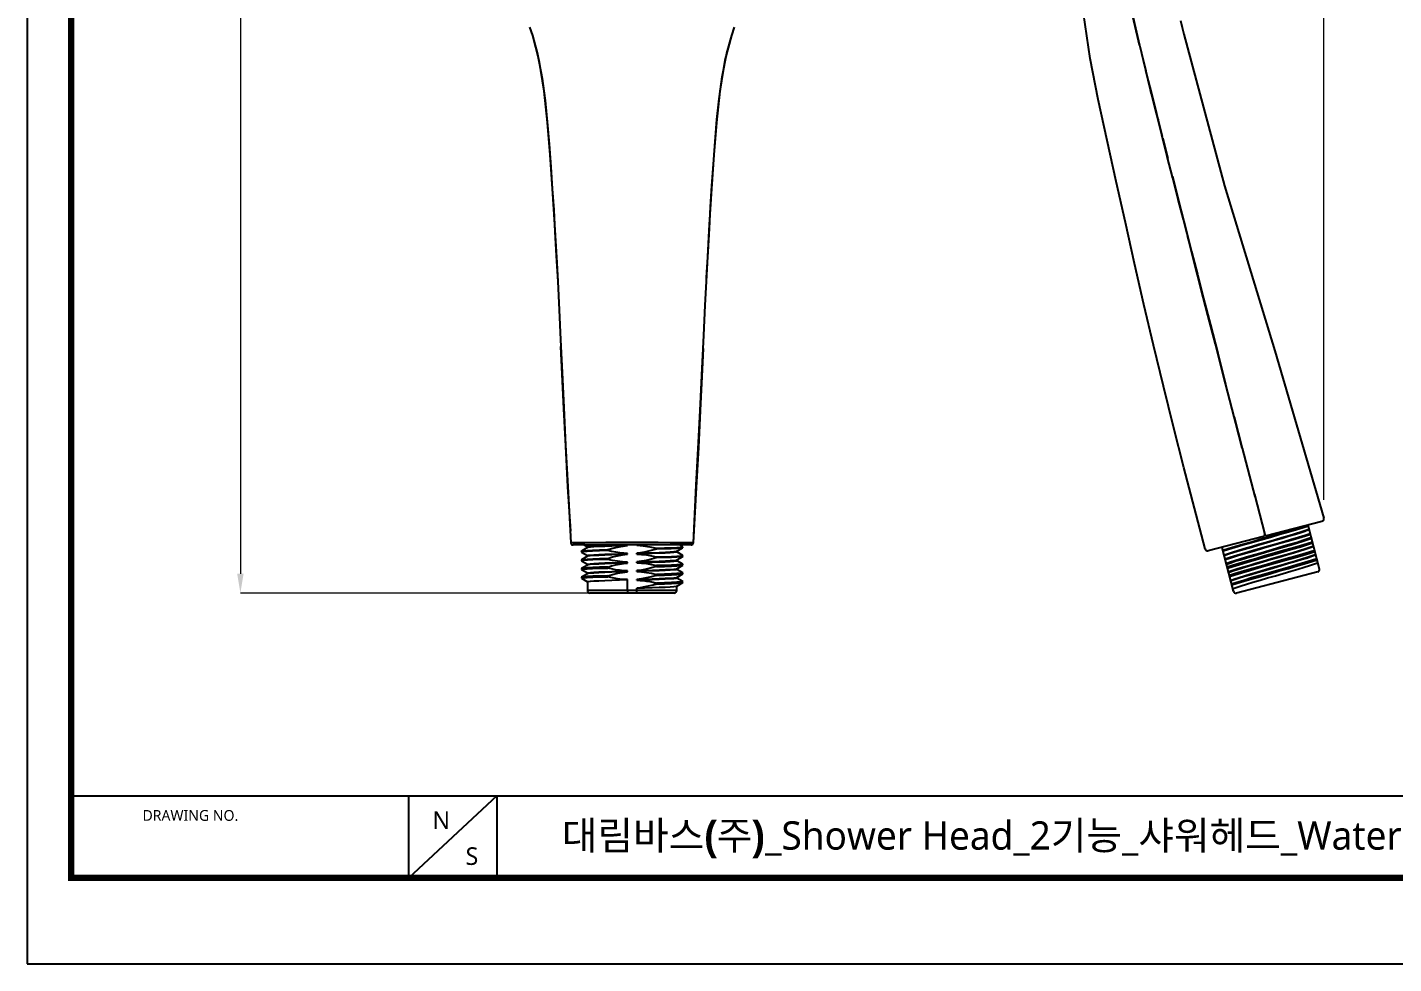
# Model space of a CAD drawing. Extents: x 0 to 1239, y 0 to 509.
# Drawn here: x 0 to 284.4, y 0 to 194.9 of the extents above; entities that cross this region are included whole.
import ezdxf

# ---------------------------------------------------------------- set-up
doc = ezdxf.new("R2010")
doc.units = 0
doc.header["$LTSCALE"] = 10
doc.header["$MEASUREMENT"] = 0
doc.header["$PDMODE"] = 3
doc.header["$PDSIZE"] = -10
doc.layers.get('0').update_dxf_attribs({"linetype": 'CONTINUOUS'})
doc.layers.get('DEFPOINTS').update_dxf_attribs({"linetype": 'CONTINUOUS'})
for name, color, linetype in [('06___PRT_ALL_SURFS', 7, 'CONTINUOUS'), ('129-006_DXF_CONTINUOUS_LINE', 7, 'CONTINUOUS'), ('129-SWK_DXF_CONTINUOUS_LINE', 7, 'CONTINUOUS'), ('129-XWK_DXF_CONTINUOUS_LINE', 7, 'CONTINUOUS'), ('7_ALL_FEATURES', 7, 'CONTINUOUS'), ('_BLACK_HOLE', 7, 'CONTINUOUS')]:
    doc.layers.add(name, color=color, linetype=linetype)
doc.styles.add('Daelim Dimension', font='')
doc.styles.get('Daelim Dimension').set_extended_font_data('NanumGothic')
doc.dimstyles.new('DEFAULT', dxfattribs={"dimscale": 2, "dimtxt": 2, "dimasz": 2, "dimexe": 0, "dimexo": 2, "dimgap": 1, "dimtad": 1, "dimdec": 1, "dimzin": 9, "dimdsep": 46, "dimtxsty": 'Daelim Dimension', "dimcen": 0.5, "dimclrd": 252, "dimclre": 252, "dimclrt": 3, "dimadec": 1, "dimazin": 0, "dimtfac": 1, "dimtdec": 1, "dimtix": 1, "dimtmove": 0, "dimatfit": 3, "dimfxl": 1, "dimtolj": 1, "dimtzin": 1, "dimlwd": 9, "dimlwe": 9, "dimarcsym": 0})

# ---------------------------------------------------------------- blocks, each defined once
blk = doc.blocks.new('*D5')
at = {"color": 5, "linetype": 'ByBlock', "lineweight": 9, "ltscale": 0.5, "transparency": 16777216}
for p, q in [((121.85, 338.28), (44.34, 338.28)), ((44.34, 334.28), (44.34, 81.14)), ((121.85, 77.14), (44.34, 77.14))]:
    blk.add_line(p, q, dxfattribs=at)
at = {"color": 5, "ltscale": 0.5, "transparency": 16777216}
for points in [[(43.68, 334.28), (45.01, 334.28), (44.34, 338.28)], [(43.68, 81.14), (45.01, 81.14), (44.34, 77.14)]]:
    blk.add_solid(points, dxfattribs=at)
at = {"layer": 'DEFPOINTS', "color": 0, "ltscale": 0.5, "transparency": 16777216}
for p in [(125.85, 338.28), (44.34, 77.14), (125.85, 77.14)]:
    blk.add_point(p, dxfattribs=at)
at = {"color": 7, "ltscale": 0.5, "transparency": 16777216, "insert": (37.99, 207.71), "char_height": 8, "attachment_point": 5, "rotation": 90, "style": 'Daelim Dimension'}
blk.add_mtext('\\A1;261', dxfattribs=at)
blk = doc.blocks.new('*D6')
at = {"color": 5, "linetype": 'ByBlock', "lineweight": 9, "ltscale": 0.5, "transparency": 16777216}
for p, q in [((217.84, 251.27), (217.84, 355.75)), ((265.8, 355.75), (221.84, 355.75)), ((269.8, 96.57), (269.8, 355.75))]:
    blk.add_line(p, q, dxfattribs=at)
at = {"color": 5, "ltscale": 0.5, "transparency": 16777216}
for points in [[(221.84, 356.41), (221.84, 355.08), (217.84, 355.75)], [(265.8, 356.41), (265.8, 355.08), (269.8, 355.75)]]:
    blk.add_solid(points, dxfattribs=at)
at = {"layer": 'DEFPOINTS', "color": 0, "ltscale": 0.5, "transparency": 16777216}
for p in [(217.84, 355.75), (217.84, 247.27), (269.8, 92.57)]:
    blk.add_point(p, dxfattribs=at)
at = {"color": 7, "ltscale": 0.5, "transparency": 16777216, "insert": (246.01, 362.1), "char_height": 8, "attachment_point": 5, "style": 'Daelim Dimension'}
blk.add_mtext('\\A1;52', dxfattribs=at)

msp = doc.modelspace()

# ---------------------------------------------------------------- linework, layer by layer
at = {"color": 7, "linetype": 'Continuous'}
for p, q in [((268.92, 82.13), (266.56, 91.27)), ((254.81, 87.83), (256.74, 88.39)), ((266.46, 90.36), (266.76, 90.49)), ((266.91, 88.6), (267.22, 88.73)), ((267.24, 88.56), (267.26, 88.55)), ((267.25, 88.56), (267.24, 88.56)), ((267.26, 88.57), (267.25, 88.56)), ((251.01, 77.5), (248.65, 86.62)), ((252.98, 87.29), (254.81, 87.83)), ((267.67, 86.98), (267.65, 86.97)), ((249.41, 85), (249.11, 84.87)), ((250.41, 84.43), (249.31, 84.08)), ((267.82, 85.09), (268.12, 85.22)), ((250.32, 81.49), (250.01, 81.36)), ((250.77, 79.74), (250.47, 79.6)), ((268.56, 81.52), (251.62, 77.14))]:
    msp.add_line(p, q, dxfattribs=at)
at = {"color": 5}
msp.add_line((9.15, 34.92), (467.08, 34.92), dxfattribs=at)
at = {"color": 5, "ltscale": 40}
for p, q in [((79.34, 34.92), (79.34, 17.78)), ((79.34, 34.92), (79.34, 17.78)), ((97.68, 34.92), (79.34, 17.78)), ((97.68, 34.92), (79.34, 17.78)), ((97.68, 34.92), (97.68, 17.78)), ((97.68, 34.92), (97.68, 17.78))]:
    msp.add_line(p, q, dxfattribs=at)
at = {"ltscale": 0.5}
msp.add_lwpolyline([(0, 0), (568.71, 0), (568.71, 416.71), (0, 416.71)], close=True, dxfattribs=at)
at = {"color": 5, "linetype": 'ByBlock', "lineweight": 200, "const_width": 1.31}
msp.add_lwpolyline([(9.15, 17.84), (559.51, 17.84), (559.51, 407.03), (9.15, 407.03)], close=True, dxfattribs=at)
at = {"color": 7, "linetype": 'Continuous'}
for points in [[(221.18, 188.39), (219.08, 202.59), (218.06, 216.86), (217.78, 232.27)], [(266.61, 91.07), (265.51, 90.73), (264.11, 90.31), (262.46, 89.83), (260.64, 89.3), (258.7, 88.73)], [(262.43, 90.03), (265.44, 90.93), (266.56, 91.27)], [(249.26, 84.29), (250.36, 84.63), (251.75, 85.04), (253.39, 85.53), (255.2, 86.06), (257.14, 86.61), (259.14, 87.18), (261.09, 87.75), (262.91, 88.29), (264.54, 88.76), (265.93, 89.17), (267.01, 89.51)], [(267.06, 89.32), (265.98, 88.99), (264.6, 88.57), (262.98, 88.08), (261.16, 87.56), (259.24, 87.01), (257.29, 86.45), (255.35, 85.88), (253.5, 85.34), (251.83, 84.86), (250.41, 84.43)], [(258.7, 88.73), (256.71, 88.16), (254.77, 87.61)], [(256.74, 88.39), (258.71, 88.96), (260.64, 89.51), (262.43, 90.03)], [(257.91, 87.76), (259.54, 88.24), (261.11, 88.7), (262.59, 89.14), (263.9, 89.53), (265.01, 89.87), (265.87, 90.15), (266.46, 90.36)], [(266.8, 90.32), (266.49, 90.19), (265.89, 89.97), (265.02, 89.69), (263.9, 89.35), (262.58, 88.96), (261.12, 88.52), (259.56, 88.06), (257.96, 87.6)], [(258.37, 86.01), (259.96, 86.48), (261.53, 86.93), (263, 87.37), (264.31, 87.76), (265.43, 88.11), (266.31, 88.39), (266.91, 88.6)], [(248.8, 86.04), (249.92, 86.4), (251.33, 86.81), (252.98, 87.29)], [(254.77, 87.61), (252.96, 87.08), (251.34, 86.6), (249.95, 86.18), (248.85, 85.85)], [(249.06, 85.04), (249.37, 85.17), (249.97, 85.38), (250.84, 85.66), (251.95, 86.01), (253.27, 86.4), (254.74, 86.83), (256.3, 87.3), (257.91, 87.76)], [(257.96, 87.6), (256.32, 87.12), (254.74, 86.65), (253.27, 86.22), (251.96, 85.82), (250.85, 85.49), (249.99, 85.21), (249.41, 85)], [(249.52, 83.28), (249.82, 83.42), (250.42, 83.63), (251.3, 83.91), (252.41, 84.25), (253.73, 84.65), (255.2, 85.08), (256.76, 85.54), (258.37, 86.01)], [(249.56, 83.12), (249.87, 83.25), (250.47, 83.46), (251.33, 83.74), (252.44, 84.08), (253.74, 84.47), (255.21, 84.91), (256.78, 85.37), (258.41, 85.84)], [(267.47, 87.76), (266.35, 87.41), (264.94, 86.99), (263.29, 86.5), (261.46, 85.97), (259.53, 85.42), (257.57, 84.85), (255.64, 84.29), (253.84, 83.77), (252.21, 83.29), (250.81, 82.87), (249.71, 82.53)], [(249.76, 82.34), (250.86, 82.68), (252.26, 83.1), (253.9, 83.58), (255.71, 84.11), (257.64, 84.66), (259.6, 85.23), (261.52, 85.78), (263.34, 86.31), (264.99, 86.79), (266.39, 87.22), (267.52, 87.57)], [(267.92, 86), (266.83, 85.66), (265.45, 85.25), (263.8, 84.76), (261.97, 84.23), (260.03, 83.67), (258.06, 83.1), (256.12, 82.54), (254.3, 82.01), (252.65, 81.53), (251.26, 81.11), (250.17, 80.77)], [(250.22, 80.58), (251.31, 80.92), (252.71, 81.34), (254.36, 81.82), (256.19, 82.36), (258.13, 82.92), (260.1, 83.48), (262.03, 84.04), (263.86, 84.57), (265.49, 85.05), (266.88, 85.47), (267.97, 85.81)], [(267.71, 86.81), (267.4, 86.68), (266.8, 86.47), (265.93, 86.19), (264.81, 85.84), (263.49, 85.45), (262.02, 85.01), (260.46, 84.55), (258.86, 84.09)], [(249.97, 81.53), (250.28, 81.66), (250.88, 81.87), (251.75, 82.15), (252.87, 82.5), (254.19, 82.89), (255.66, 83.33), (257.22, 83.79), (258.82, 84.25)], [(258.86, 84.09), (257.24, 83.61), (255.66, 83.15), (254.19, 82.71), (252.88, 82.32), (251.77, 81.98), (250.91, 81.7), (250.32, 81.49)], [(250.42, 79.77), (250.73, 79.9), (251.32, 80.11), (252.18, 80.39), (253.29, 80.73), (254.61, 81.12), (256.08, 81.56), (257.65, 82.02), (259.27, 82.5)], [(268.38, 84.25), (267.27, 83.9), (265.86, 83.48), (264.22, 83), (262.41, 82.47), (260.48, 81.91), (258.52, 81.35), (256.59, 80.79), (254.78, 80.27), (253.14, 79.78), (251.73, 79.36), (250.62, 79.02)], [(250.67, 78.82), (251.78, 79.17), (253.19, 79.59), (254.83, 80.07), (256.66, 80.6), (258.59, 81.16), (260.55, 81.73), (262.47, 82.28), (264.28, 82.81), (265.91, 83.29), (267.31, 83.71), (268.43, 84.05)], [(259.27, 82.5), (260.87, 82.96), (262.44, 83.42), (263.91, 83.86), (265.22, 84.25), (266.34, 84.6), (267.21, 84.88), (267.82, 85.09)], [(268.17, 85.06), (267.86, 84.92), (267.27, 84.71), (266.4, 84.43), (265.29, 84.09), (263.97, 83.7), (262.5, 83.26), (260.93, 82.8), (259.32, 82.33)], [(259.73, 80.74), (261.34, 81.21), (262.92, 81.67), (264.39, 82.11), (265.7, 82.5), (266.81, 82.85), (267.68, 83.12), (268.27, 83.33), (268.58, 83.47)], [(259.32, 82.33), (257.7, 81.86), (256.13, 81.4), (254.65, 80.96), (253.34, 80.57), (252.23, 80.22), (251.36, 79.94), (250.77, 79.74)], [(250.88, 78.01), (251.18, 78.15), (251.78, 78.35), (252.64, 78.63), (253.75, 78.98), (255.07, 79.37), (256.54, 79.81), (258.11, 80.27), (259.73, 80.74)]]:
    msp.add_lwpolyline(points, dxfattribs=at)
for centre, start, end in [((268.44, 82.01), 284.5, 14.5), ((251.5, 77.63), 194.5, 284.5)]:
    msp.add_arc(centre, 0.5, start, end, dxfattribs=at)
at = {"layer": '06___PRT_ALL_SURFS', "color": 7, "linetype": 'Continuous'}
for points in [[(239.99, 196.31), (240.32, 194.87), (240.66, 193.43)], [(240.66, 193.43), (249.18, 161.91), (259.59, 127.53), (269.8, 92.7)]]:
    msp.add_lwpolyline(points, dxfattribs=at)
at = {"layer": '129-006_DXF_CONTINUOUS_LINE', "color": 7, "linetype": 'Continuous'}
for p, q in [((115.31, 85.87), (115.32, 85.88)), ((115.31, 85.87), (115.31, 85.66)), ((115.35, 85.69), (115.31, 85.66)), ((115.31, 85.66), (115.33, 85.64)), ((116.56, 86.6), (115.32, 85.88)), ((115.33, 85.64), (116.55, 84.94)), ((115.88, 87.14), (116.57, 86.74)), ((116.55, 86.76), (116.55, 86.58)), ((121.62, 86.9), (120.18, 86.85)), ((120.78, 85.98), (120.78, 86.17)), ((123.2, 86.96), (121.62, 86.9)), ((124.89, 87.01), (123.2, 86.96)), ((124.89, 87.01), (124.89, 87.14)), ((124.89, 85.2), (124.89, 85.37)), ((126.82, 85.25), (126.82, 85.43)), ((130.91, 86.47), (130.91, 86.26)), ((135.14, 85.84), (136.38, 86.55)), ((136.39, 84.97), (135.14, 85.69)), ((135.15, 85.68), (135.15, 85.85)), ((136.02, 87), (135.77, 87.14)), ((136.38, 86.79), (136.02, 87)), ((136.39, 86.78), (136.38, 86.79)), ((136.39, 86.56), (136.38, 86.55)), ((136.39, 86.56), (136.39, 86.78)), ((115.31, 84.05), (115.32, 84.06)), ((115.31, 84.05), (115.31, 83.85)), ((115.37, 83.87), (115.31, 83.85)), ((115.31, 83.85), (115.32, 83.84)), ((116.57, 84.78), (115.32, 84.06)), ((115.32, 83.84), (116.57, 83.12)), ((116.57, 82.97), (115.32, 82.25)), ((116.55, 84.94), (116.55, 84.77)), ((116.55, 83.13), (116.55, 82.96)), ((120.78, 82.35), (120.78, 82.55)), ((120.81, 84.15), (120.81, 84.36)), ((124.89, 83.38), (124.89, 83.55)), ((126.82, 83.44), (126.82, 83.61)), ((130.9, 84.66), (130.9, 84.44)), ((130.92, 82.84), (130.92, 82.64)), ((135.14, 84.02), (136.39, 84.74)), ((135.14, 82.21), (136.39, 82.93)), ((135.15, 83.87), (135.15, 84.04)), ((136.39, 83.16), (135.16, 83.87)), ((136.35, 84.93), (136.4, 84.96)), ((136.4, 83.14), (136.35, 83.12)), ((136.4, 84.96), (136.39, 84.97)), ((136.4, 84.76), (136.39, 84.74)), ((136.39, 83.16), (136.4, 83.14)), ((136.39, 82.93), (136.4, 82.94)), ((136.4, 84.76), (136.4, 84.95)), ((136.4, 82.94), (136.4, 83.14)), ((115.32, 80.44), (115.3, 80.42)), ((115.3, 80.42), (115.3, 80.22)), ((115.3, 80.22), (115.35, 80.25)), ((115.32, 80.21), (115.3, 80.22)), ((115.32, 82.25), (115.31, 82.24)), ((115.31, 82.24), (115.31, 82.04)), ((115.31, 82.04), (115.36, 82.07)), ((115.32, 82.02), (115.31, 82.04)), ((115.32, 82.02), (116.55, 81.31)), ((116.57, 81.16), (115.32, 80.44)), ((115.32, 80.21), (116.57, 79.49)), ((116.55, 81.32), (116.55, 81.14)), ((120.78, 80.53), (120.78, 80.73)), ((124.89, 81.57), (124.89, 81.74)), ((124.89, 77.64), (124.89, 79.93)), ((126.82, 81.63), (126.82, 81.8)), ((126.82, 79.81), (126.82, 79.99)), ((130.93, 81.02), (130.93, 80.82)), ((133.78, 81.89), (132.75, 81.84)), ((136.39, 81.34), (135.14, 82.07)), ((135.14, 80.39), (136.39, 81.12)), ((135.15, 82.05), (135.15, 82.22)), ((135.15, 80.24), (135.15, 80.41)), ((136.39, 79.53), (135.16, 80.24)), ((136.4, 81.33), (136.35, 81.3)), ((136.39, 81.34), (136.4, 81.33)), ((136.39, 81.12), (136.4, 81.13)), ((136.4, 81.13), (136.4, 81.33)), ((116.55, 79.5), (116.55, 77.64)), ((134.65, 77.14), (117.05, 77.14)), ((126.82, 77.64), (126.82, 78.17)), ((130.92, 79.21), (130.92, 79.01)), ((135.14, 78.58), (136.39, 79.3)), ((135.15, 77.64), (135.15, 78.6)), ((136.4, 79.52), (136.35, 79.49)), ((136.39, 79.53), (136.4, 79.52)), ((136.39, 79.3), (136.4, 79.32)), ((136.4, 79.32), (136.4, 79.48))]:
    msp.add_line(p, q, dxfattribs=at)
at = {"layer": '129-006_DXF_CONTINUOUS_LINE', "color": 9, "linetype": 'Continuous'}
msp.add_line((135.15, 77.64), (116.55, 77.64), dxfattribs=at)
at = {"layer": '129-006_DXF_CONTINUOUS_LINE', "color": 7, "linetype": 'Continuous'}
for points in [[(115.32, 85.88), (115.36, 85.89), (115.74, 85.94), (116.52, 86.01), (117.65, 86.07), (119.1, 86.12), (120.78, 86.17)], [(120.78, 85.98), (119.08, 85.91), (117.64, 85.85), (116.5, 85.8), (115.73, 85.75), (115.35, 85.69)], [(116.55, 86.76), (116.71, 86.81), (117.18, 86.86), (117.94, 86.92), (118.98, 86.97), (120.25, 87.02)], [(116.55, 84.94), (116.71, 85), (117.16, 85.05), (117.92, 85.1), (118.94, 85.16), (120.19, 85.21), (121.64, 85.26), (123.23, 85.31), (124.89, 85.37)], [(120.18, 86.85), (118.93, 86.8), (117.92, 86.75), (117.17, 86.69), (116.71, 86.63), (116.57, 86.6)], [(120.25, 87.02), (121.71, 87.08), (123.28, 87.13)], [(120.78, 86.17), (122.13, 86.54), (123.5, 86.83), (124.89, 87.01)], [(124.89, 85.37), (124.11, 85.41), (123.29, 85.49), (122.45, 85.62), (121.6, 85.78), (120.78, 85.98)], [(126.82, 87.07), (128.2, 86.97), (129.56, 86.76), (130.91, 86.47)], [(130.91, 86.26), (130.1, 86.03), (129.25, 85.82), (128.41, 85.65), (127.6, 85.52), (126.82, 85.43)], [(126.82, 85.43), (128.48, 85.48), (130.07, 85.53), (131.52, 85.59), (132.78, 85.64), (133.8, 85.69), (134.55, 85.75), (135, 85.8), (135.14, 85.84)], [(135.15, 85.68), (135, 85.63), (134.53, 85.57), (133.77, 85.51), (132.74, 85.46), (131.48, 85.41), (130.04, 85.36), (128.47, 85.3), (126.82, 85.25)], [(130.91, 86.47), (132.61, 86.53), (134.06, 86.58), (135.2, 86.63), (135.97, 86.69)], [(136.38, 86.55), (136.34, 86.54), (135.94, 86.49), (135.16, 86.43), (134.02, 86.37), (132.59, 86.31), (130.91, 86.26)], [(135.97, 86.69), (136.34, 86.75), (136.39, 86.78)], [(115.32, 84.06), (115.36, 84.08), (115.76, 84.14), (116.54, 84.2), (117.67, 84.25), (119.11, 84.3), (120.81, 84.36)], [(120.78, 82.55), (119.09, 82.49), (117.66, 82.43), (116.53, 82.38), (115.75, 82.32), (115.35, 82.27), (115.32, 82.25)], [(120.81, 84.15), (119.13, 84.1), (117.69, 84.05), (116.57, 83.99), (115.78, 83.93), (115.37, 83.87)], [(116.55, 83.13), (116.71, 83.18), (117.17, 83.24), (117.93, 83.29), (118.96, 83.34), (120.22, 83.4), (121.67, 83.45), (123.24, 83.5), (124.89, 83.55)], [(124.89, 85.2), (123.21, 85.14), (121.61, 85.09), (120.17, 85.03), (118.92, 84.98), (117.9, 84.93), (117.16, 84.87), (116.7, 84.82), (116.57, 84.78)], [(124.89, 83.38), (123.23, 83.33), (121.65, 83.28), (120.2, 83.22), (118.94, 83.17), (117.92, 83.12), (117.16, 83.06), (116.71, 83.01), (116.57, 82.97)], [(120.78, 82.55), (121.6, 82.78), (122.43, 82.98), (123.25, 83.16), (124.07, 83.29), (124.89, 83.38)], [(120.81, 84.36), (121.79, 84.64), (122.81, 84.88), (123.84, 85.07), (124.89, 85.2)], [(124.89, 83.55), (123.86, 83.62), (122.83, 83.74), (121.81, 83.92), (120.81, 84.15)], [(126.82, 85.25), (127.85, 85.19), (128.87, 85.06), (129.89, 84.89), (130.9, 84.66)], [(130.9, 84.44), (129.89, 84.16), (128.87, 83.92), (127.85, 83.74), (126.82, 83.61)], [(126.82, 83.61), (128.49, 83.67), (130.08, 83.72), (131.52, 83.77), (132.78, 83.83), (133.8, 83.88), (134.55, 83.93), (135, 83.99), (135.14, 84.02)], [(126.82, 83.44), (128.49, 83.5), (130.08, 83.55), (131.52, 83.6), (132.76, 83.65), (133.78, 83.71), (134.54, 83.76), (135, 83.81), (135.15, 83.87)], [(126.82, 83.44), (127.8, 83.38), (128.86, 83.26), (129.92, 83.07), (130.92, 82.84)], [(130.92, 82.64), (129.92, 82.36), (128.86, 82.11), (127.81, 81.92), (126.82, 81.8)], [(130.9, 84.66), (132.61, 84.7), (134.05, 84.76), (135.16, 84.82), (135.94, 84.88), (136.35, 84.93)], [(136.39, 84.74), (136.36, 84.73), (135.97, 84.67), (135.19, 84.61), (134.07, 84.56), (132.62, 84.51), (130.9, 84.44)], [(136.35, 83.12), (135.95, 83.06), (135.17, 83), (134.05, 82.95), (132.62, 82.89), (130.92, 82.84)], [(130.92, 82.64), (132.62, 82.69), (134.05, 82.75), (135.18, 82.8), (135.95, 82.86), (136.35, 82.92), (136.39, 82.93)], [(120.78, 80.73), (119.1, 80.68), (117.66, 80.62), (116.52, 80.56), (115.75, 80.51), (115.35, 80.45), (115.32, 80.44)], [(115.35, 80.25), (115.75, 80.31), (116.53, 80.36), (117.66, 80.42), (119.09, 80.48), (120.78, 80.53)], [(115.36, 82.07), (115.75, 82.12), (116.53, 82.18), (117.65, 82.23), (119.08, 82.29), (120.78, 82.35)], [(116.55, 81.32), (116.71, 81.37), (117.17, 81.42), (117.92, 81.48), (118.94, 81.53)], [(116.55, 79.5), (116.71, 79.55), (117.17, 79.61), (117.93, 79.66), (118.96, 79.71), (120.22, 79.77), (121.67, 79.82), (123.24, 79.87), (124.89, 79.93)], [(124.89, 81.57), (123.24, 81.52), (121.67, 81.46), (120.22, 81.41), (118.96, 81.36), (117.93, 81.3), (117.17, 81.25), (116.71, 81.2), (116.57, 81.16)], [(118.94, 81.53), (120.2, 81.58), (121.65, 81.63), (123.23, 81.69), (124.89, 81.74)], [(124.89, 81.74), (124.07, 81.78), (123.25, 81.87), (122.43, 81.99), (121.6, 82.15), (120.78, 82.35)], [(120.78, 80.73), (121.76, 81.01), (122.79, 81.25), (123.84, 81.44), (124.89, 81.57)], [(124.89, 79.93), (123.84, 79.99), (122.79, 80.12), (121.76, 80.31), (120.78, 80.53)], [(126.82, 81.8), (128.49, 81.85), (130.08, 81.91), (131.53, 81.96), (132.79, 82.01), (133.8, 82.07), (134.55, 82.12), (135, 82.17), (135.14, 82.21)], [(132.75, 81.84), (131.49, 81.79), (130.05, 81.73), (128.47, 81.68), (126.82, 81.63)], [(126.82, 81.63), (127.84, 81.57), (128.88, 81.44), (129.93, 81.25), (130.93, 81.02)], [(130.93, 80.82), (129.93, 80.54), (128.88, 80.3), (127.84, 80.11), (126.82, 79.99)], [(126.82, 79.99), (128.47, 80.04), (130.05, 80.09), (131.5, 80.14), (132.76, 80.2), (133.78, 80.25), (134.54, 80.3), (135, 80.36), (135.14, 80.39)], [(135.15, 80.24), (135, 80.19), (134.54, 80.13), (133.78, 80.08), (132.76, 80.03), (131.5, 79.97), (130.05, 79.92), (128.47, 79.87), (126.82, 79.81)], [(126.82, 79.81), (127.51, 79.78), (128.2, 79.72), (128.89, 79.63), (129.57, 79.51), (130.25, 79.37), (130.92, 79.21)], [(136.35, 81.3), (135.95, 81.25), (135.17, 81.19), (134.04, 81.13), (132.6, 81.08), (130.93, 81.02)], [(130.93, 80.82), (132.6, 80.88), (134.04, 80.93), (135.18, 80.99), (135.96, 81.05), (136.36, 81.1), (136.39, 81.12)], [(135.15, 82.05), (135, 82), (134.54, 81.95), (133.78, 81.89)], [(124.89, 77.64), (124.89, 77.39), (124.9, 77.21), (124.92, 77.14)], [(126.82, 77.64), (126.81, 77.39), (126.8, 77.21), (126.79, 77.14)], [(130.92, 79.01), (130.25, 78.81), (129.57, 78.64), (128.89, 78.48), (128.2, 78.35), (127.51, 78.25), (126.82, 78.17)], [(126.82, 78.17), (128.47, 78.22), (130.06, 78.28), (131.5, 78.33), (132.76, 78.38), (133.79, 78.44), (134.54, 78.49), (135, 78.54), (135.14, 78.58)], [(136.35, 79.49), (135.96, 79.43), (135.19, 79.38), (134.07, 79.32), (132.63, 79.26), (130.92, 79.21)], [(130.92, 79.01), (132.63, 79.06), (134.07, 79.12), (135.19, 79.18), (135.97, 79.23), (136.35, 79.29), (136.39, 79.3)]]:
    msp.add_lwpolyline(points, dxfattribs=at)
for centre, start, end in [((117.05, 77.64), 180, 270), ((134.65, 77.64), 270, 0)]:
    msp.add_arc(centre, 0.5, start, end, dxfattribs=at)
at = {"layer": '129-SWK_DXF_CONTINUOUS_LINE', "color": 7, "linetype": 'Continuous'}
for p, q in [((104.53, 194.88), (105.11, 193.2)), ((146.6, 193.2), (147.17, 194.88)), ((145.25, 188.01), (146.6, 193.2)), ((145.57, 189.48), (146.6, 193.2)), ((113.08, 87.61), (113.1, 87.49)), ((113.1, 87.49), (113.16, 87.36)), ((113.16, 87.36), (113.26, 87.25)), ((138.13, 87.14), (113.57, 87.14)), ((138.13, 87.14), (138.26, 87.16)), ((138.26, 87.16), (138.38, 87.21)), ((138.38, 87.21), (138.5, 87.3))]:
    msp.add_line(p, q, dxfattribs=at)
at = {"layer": '129-SWK_DXF_CONTINUOUS_LINE', "color": 9, "linetype": 'Continuous'}
for p, q in [((113.1, 87.61), (113.08, 87.61)), ((113.59, 87.61), (113.1, 87.61)), ((114.59, 87.61), (113.59, 87.61)), ((138.11, 87.61), (137.12, 87.61))]:
    msp.add_line(p, q, dxfattribs=at)
at = {"layer": '129-SWK_DXF_CONTINUOUS_LINE', "color": 7, "linetype": 'Continuous'}
for points in [[(105.11, 193.2), (106.18, 189.28), (107.16, 184.21), (107.78, 179.62), (108.22, 175.23), (108.6, 170.57), (108.95, 165.85), (109.26, 161.27), (109.54, 156.9), (109.81, 152.3), (110.09, 147.32), (110.38, 141.98)], [(105.11, 193.2), (106.46, 188.01), (107.52, 181.62), (108.22, 175.07), (108.76, 168.32), (109.25, 161.27), (109.72, 153.83), (110.17, 145.88), (110.38, 141.98)], [(141.33, 141.98), (141.37, 142.81), (141.66, 148.14), (141.94, 153.04), (142.21, 157.54), (142.49, 161.87), (142.8, 166.43), (143.15, 171.11), (143.53, 175.7), (143.97, 180.02), (144.6, 184.54), (145.57, 189.48)], [(141.33, 141.98), (141.54, 145.88), (141.99, 153.83), (142.46, 161.27), (142.95, 168.32), (143.49, 175.07), (144.19, 181.62), (145.25, 188.01)], [(110.38, 141.98), (110.67, 136.1), (110.97, 129.82)], [(140.45, 123.94), (140.78, 130.75), (141.08, 137.03), (141.33, 141.98)], [(110.97, 129.82), (111.29, 123.06), (111.64, 115.77), (112.03, 107.89), (112.5, 99.33), (113.09, 87.61)], [(138.64, 87.61), (139.22, 99.62), (139.7, 108.45), (140.1, 116.53), (140.45, 123.94)], [(113.26, 87.25), (113.4, 87.17), (113.57, 87.14)], [(138.5, 87.3), (138.59, 87.44), (138.63, 87.61)]]:
    msp.add_lwpolyline(points, dxfattribs=at)
at = {"layer": '129-SWK_DXF_CONTINUOUS_LINE', "color": 9, "linetype": 'Continuous'}
for points in [[(120.39, 87.63), (116.02, 87.61), (114.59, 87.61)], [(125.85, 87.64), (124.65, 87.64), (123.32, 87.64), (121.89, 87.63), (120.39, 87.63)], [(131.31, 87.63), (129.81, 87.63), (128.37, 87.64), (127.04, 87.64), (125.85, 87.64)], [(137.12, 87.61), (135.68, 87.61), (133.77, 87.62), (131.31, 87.63)], [(138.63, 87.61), (138.6, 87.61), (138.11, 87.61)]]:
    msp.add_lwpolyline(points, dxfattribs=at)
at = {"layer": '129-XWK_DXF_CONTINUOUS_LINE', "color": 7, "linetype": 'Continuous'}
for p, q in [((113.33, 87.21), (113.24, 87.28)), ((113.42, 87.17), (113.33, 87.21)), ((138.47, 87.28), (138.45, 87.25))]:
    msp.add_line(p, q, dxfattribs=at)
for points in [[(113.08, 90.01), (112.5, 99.21), (112.04, 107.68), (111.65, 115.49), (111.31, 122.67), (111.04, 128.47)], [(140.65, 128.03), (140.38, 122.24), (140.04, 115.12), (139.66, 107.42), (139.2, 99.07), (138.6, 87.61)], [(138.45, 87.25), (138.31, 87.17), (138.28, 87.17)]]:
    msp.add_lwpolyline(points, dxfattribs=at)
at = {"layer": '7_ALL_FEATURES', "color": 7, "linetype": 'Continuous'}
for p, q in [((229.92, 197.84), (230.6, 194.78)), ((230.6, 194.78), (231.45, 191.16)), ((231.45, 191.16), (232.76, 185.88)), ((233.75, 181.9), (232.76, 185.88)), ((233.25, 183.9), (233.61, 182.47)), ((237.25, 168.02), (236.12, 172.48)), ((236.3, 171.78), (236.38, 171.45)), ((236.38, 171.45), (237.35, 167.62)), ((238.3, 163.89), (239.22, 160.27)), ((240.6, 154.87), (239.52, 159.07)), ((241.36, 151.86), (240.6, 154.87)), ((252.85, 107.32), (250.82, 115.15)), ((251.18, 113.78), (252.85, 107.32)), ((252.85, 107.32), (255.46, 97.23)), ((255.36, 97.62), (257.51, 89.3)), ((257.88, 89.09), (269.44, 92.08)), ((257.3, 88.94), (245.73, 85.95)), ((257.48, 89.42), (257.47, 89.48))]:
    msp.add_line(p, q, dxfattribs=at)
for points in [[(231.46, 191.15), (230.54, 195.04), (229.82, 198.28), (229.28, 200.9)], [(231.51, 190.95), (232.57, 186.61), (233.2, 184.12)], [(245.12, 86.31), (242.92, 94.78), (240.72, 103.25), (238.55, 111.73), (236.44, 120.22), (234.39, 128.72), (232.39, 137.22), (230.44, 145.73), (228.52, 154.25), (226.62, 162.77), (224.71, 171.29), (222.87, 179.83), (221.18, 188.39)], [(233.61, 182.47), (234.55, 178.71), (235.43, 175.21), (236.18, 172.25)], [(236.12, 172.48), (235.06, 176.67), (233.96, 181.07), (233.77, 181.82)], [(235.16, 176.31), (235.23, 176), (235.33, 175.61)], [(239.52, 159.07), (238.4, 163.49), (237.25, 168.02)], [(239.22, 160.27), (240.16, 156.59), (241.18, 152.59)], [(241.18, 152.59), (242.3, 148.19), (243.51, 143.48), (244.81, 138.43), (246.22, 132.95)], [(247.26, 128.92), (245.7, 135), (244.25, 140.6), (242.93, 145.75), (241.71, 150.5), (241.44, 151.58)], [(246.22, 132.95), (247.75, 127.03), (249.39, 120.67)], [(251.18, 113.78), (248.97, 122.32), (247.26, 128.92)], [(269.44, 92.08), (269.67, 92.21), (269.8, 92.45), (269.8, 92.7)]]:
    msp.add_lwpolyline(points, dxfattribs=at)
for centre, radius, start, end in [((257.22, 89.23), 0.3, 284.5, 14.5), ((257.8, 89.38), 0.3, 194.5007, 284.5), ((245.6, 86.43), 0.5, 194.5085, 284.4995)]:
    msp.add_arc(centre, radius, start, end, dxfattribs=at)
at = {"layer": '_BLACK_HOLE', "color": 7, "linetype": 'Continuous'}
msp.add_line((267.33, 86.83), (267.65, 86.97), dxfattribs=at)
for points in [[(258.41, 85.84), (260.02, 86.31), (261.58, 86.77), (263.03, 87.2), (264.33, 87.59), (265.43, 87.93), (266.3, 88.21), (266.91, 88.42), (267.24, 88.56)], [(258.82, 84.25), (260.43, 84.72), (261.99, 85.18), (263.45, 85.61), (264.75, 86), (265.85, 86.34), (266.72, 86.62), (267.33, 86.83)]]:
    msp.add_lwpolyline(points, dxfattribs=at)

# ---------------------------------------------------------------- texts
at = {"color": 5, "ltscale": 40, "style": 'Daelim Dimension'}
msp.add_text('DRAWING NO.', height=2.2443, dxfattribs=at).set_placement((23.97, 29.73))
at = {"char_height": 3.67, "width": 5.1257, "attachment_point": 1, "style": 'Daelim Dimension'}
for s, insert in [('N', (84.33, 31.7)), ('S', (91.22, 24.22))]:
    msp.add_mtext(s, dxfattribs=dict(at, insert=insert))
at = {"color": 2, "insert": (111.24, 29.63), "char_height": 5.90259, "width": 333.3783, "attachment_point": 1, "style": 'Daelim Dimension'}
msp.add_mtext('{\\fPretendard Variable SemiBold|b0|i0|c129|p2;대림바스(주)}_Shower Head_2{\\fGulim|b0|i0|c129|p50;기능}_{\\fGulim|b0|i0|c129|p50;샤워헤드}_Water savung__S4514', dxfattribs=at)

# ---------------------------------------------------------------- dimensions: what is measured, and where the dimension line sits
at = {"ltscale": 0.5}
dim = msp.add_linear_dim(base=(217.84, 355.75), p1=(269.8, 92.57), p2=(217.84, 247.27), dimstyle='DEFAULT', override={"dimtxt": 4, "dimclrd": 5, "dimclre": 5, "dimclrt": 7, "dimfxl": 1.25, "dimarcsym": 1}, dxfattribs=at)
dim.commit()
dim.dimension.update_dxf_attribs({"geometry": '*D6', "text_midpoint": (246.01, 355.75), "dimtype": 160})
dim = msp.add_linear_dim(base=(44.34, 77.14), p1=(125.85, 338.28), p2=(125.85, 77.14), angle=90, dimstyle='DEFAULT', override={"dimtxt": 4, "dimdec": 0, "dimclrd": 5, "dimclre": 5, "dimclrt": 7, "dimfxl": 1.25, "dimarcsym": 1}, dxfattribs=at)
dim.commit()
dim.dimension.update_dxf_attribs({"geometry": '*D5', "text_midpoint": (37.99, 207.71)})

doc.saveas('drawing.dxf')
